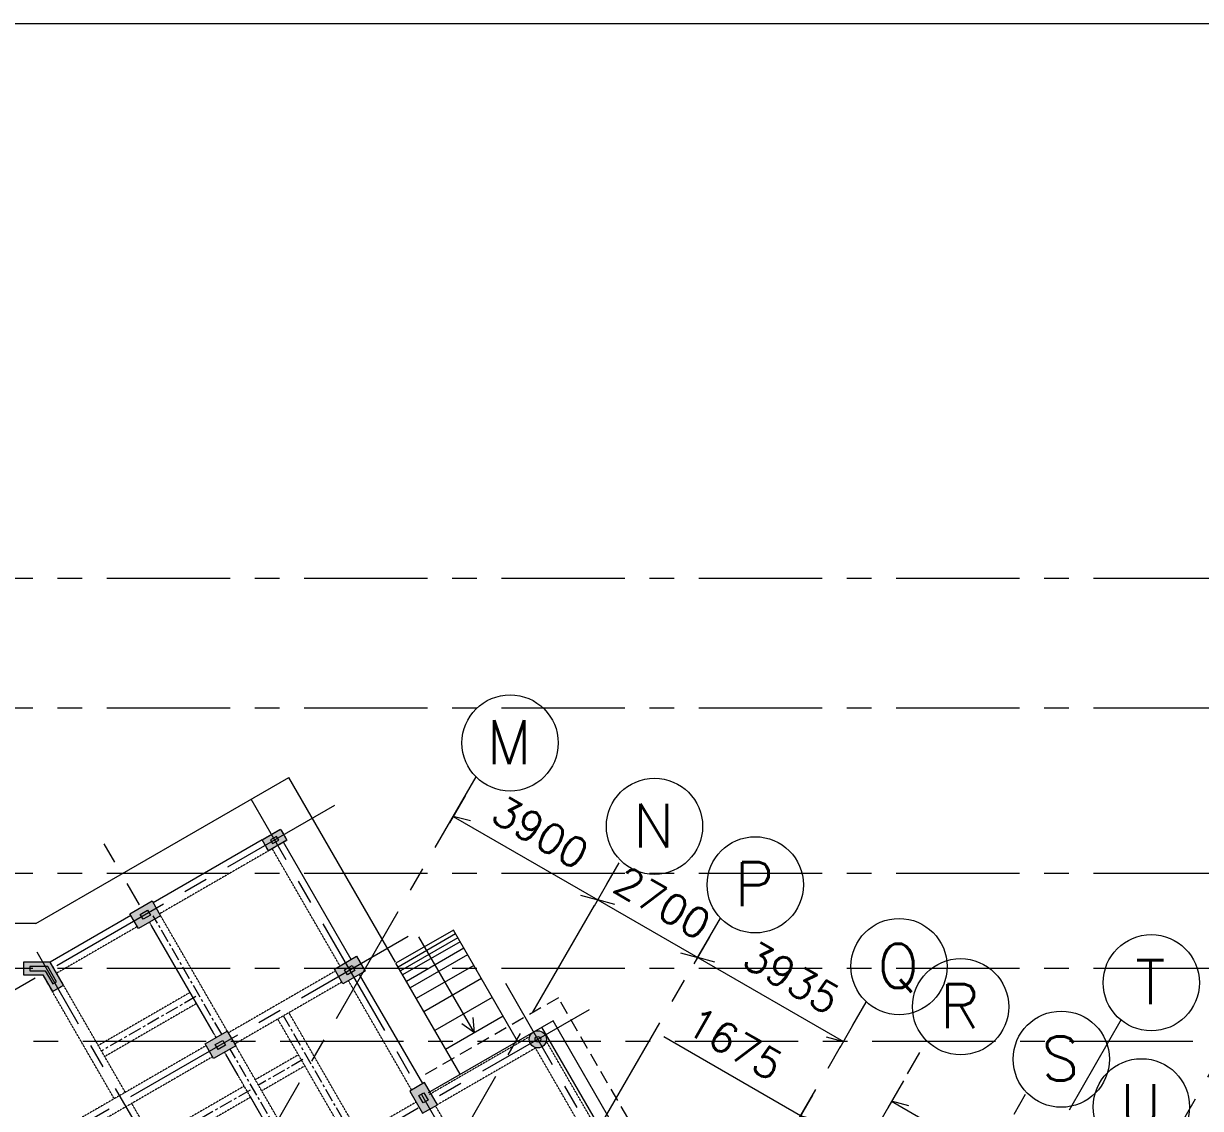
# Model space of a CAD drawing. Header units: millimetres. Extents: x 340192 to 549303, y -616317 to -538642.
# Drawn here: x 455391 to 458373, y -584065 to -581316 of the extents above; entities that cross this region are included whole.
import ezdxf
from ezdxf.enums import TextEntityAlignment as Align
from ezdxf.lldxf.tags import DXFTag

# ---------------------------------------------------------------- set-up
doc = ezdxf.new("R2010")
doc.units = ezdxf.units.MM
doc.header["$LTSCALE"] = 250
doc.header["$MEASUREMENT"] = 0
for name, pattern in [('( Center )', [2, 1.25, -0.25, 0.25, -0.25]), ('__CENTER__0', [2000, 1250, -250, 250, -250]), ('__HIDDEN__2', [375, 250, -125]), ('__HIDDEN__3', [375, 250, -125]), ('HIDDEN', [375, 250, -125]), ('HIDDENX2', [0.75, 0.5, -0.25])]:
    doc.linetypes.add(name, pattern=pattern)
doc.layers.get('DEFPOINTS').update_dxf_attribs({"lineweight": 0})
for name, color, linetype, lineweight in [('AR-PLTH-PROTCN', 5, 'Continuous', 0), ('AR-PROJ-ABV', 4, 'HIDDENX2', 0), ('CV-AB-CJ', 2, 'Continuous', 0), ('CV-CB-BEAM', 7, 'Continuous', 0), ('CV-CB-CIVIL', 70, 'Continuous', 0), ('CV-CB-COLUMN', 3, 'Continuous', 0), ('CV-CB-GRID TXT', 6, 'Continuous', 0), ('CV-CB-REINFORCEMENT', 6, 'Continuous', 0), ('CV-CB-SHADE', 25, 'Continuous', 0), ('CV-COL', 3, 'Continuous', 0), ('CV-GRID_LINE', 8, 'CENTER', 0), ('CV-GRID_NO', 6, 'Continuous', 0), ('CV-MISC', 3, 'Continuous', 0)]:
    doc.layers.add(name, color=color, linetype=linetype, lineweight=lineweight)
doc.styles.add('ROMANS_0', font='romans.shx')
doc.styles.add('Style-romans', font='romans.shx')
tags = doc.linetypes.add('CENTER', pattern=[2, 1.25, -0.25, 0.25, -0.25]).pattern_tags.tags
tags[10:11] = [DXFTag(74, 4), DXFTag(75, 0), DXFTag(340, '0'), DXFTag(46, 1.0), DXFTag(50, 0.0), DXFTag(44, 0.0), DXFTag(45, 0.0)]
tags[8:9] = [DXFTag(74, 4), DXFTag(75, 0), DXFTag(340, '0'), DXFTag(46, 1.0), DXFTag(50, 0.0), DXFTag(44, 0.0), DXFTag(45, 0.0)]
tags[6:7] = [DXFTag(74, 4), DXFTag(75, 0), DXFTag(340, '0'), DXFTag(46, 1.0), DXFTag(50, 0.0), DXFTag(44, 0.0), DXFTag(45, 0.0)]
tags[4:5] = [DXFTag(74, 4), DXFTag(75, 0), DXFTag(340, '0'), DXFTag(46, 1.0), DXFTag(50, 0.0), DXFTag(44, 0.0), DXFTag(45, 0.0)]
doc.dimstyles.new('.15', dxfattribs={"dimtxt": 75, "dimasz": 0.00015, "dimexe": 18.75, "dimexo": 18.75, "dimgap": 37.5, "dimtad": 1, "dimdec": 0, "dimlfac": 9.227778, "dimzin": 0, "dimdsep": 46, "dimtxsty": 'ROMANS_0', "dimblk": 'TICK', "dimcen": 60, "dimclrd": 2, "dimclre": 2, "dimclrt": 3, "dimadec": 0, "dimazin": 0, "dimtfac": 1, "dimtdec": 0, "dimtofl": 0, "dimtmove": 0, "dimatfit": 3, "dimldrblk": 'TICK', "dimfxl": 1, "dimtolj": 1, "dimtzin": 0, "dimlwd": -1, "dimlwe": -1, "dimarcsym": 0})

# ---------------------------------------------------------------- blocks, each defined once
blk = doc.blocks.new('TICK')
at = {"color": 3}
blk.add_line((-289777.747, -77645.713), (0, 0), dxfattribs=at)
blk = doc.blocks.new('*D248')
at = {"layer": 'CV-CB-SHADE', "color": 2, "transparency": 16777216}
for p, q in [((456509.9, -583272.4), (456470.4, -583340.9)), ((456875.8, -583483.7), (456836.3, -583552.1))]:
    blk.add_line(p, q, dxfattribs=at)
at = {"layer": 'CV-CB-SHADE', "color": 0, "transparency": 16777216}
blk.add_line((456479.8, -583324.6), (456845.7, -583535.9), dxfattribs=at)
at = {"layer": 'DEFPOINTS', "color": 0, "transparency": 16777216}
for p in [(456519.3, -583256.2), (456885.2, -583467.4), (456845.7, -583535.9)]:
    blk.add_point(p, dxfattribs=at)
at = {"layer": 'CV-CB-SHADE', "color": 0, "transparency": 16777216, "xscale": 0.00015, "yscale": 0.00015, "zscale": 0.00015}
for p, rotation in [((456479.8, -583324.6), 149.9999999999387), ((456845.7, -583535.9), 329.9999999999387)]:
    blk.add_blockref('TICK', p, dxfattribs=dict(at, rotation=rotation))
at = {"layer": 'CV-CB-SHADE', "color": 3, "transparency": 16777216, "insert": (456700.2, -583365.3), "char_height": 75, "attachment_point": 5, "rotation": 330, "style": 'ROMANS_0'}
blk.add_mtext('\\A1;3900', dxfattribs=at)
blk = doc.blocks.new('*D249')
at = {"layer": 'CV-CB-SHADE', "color": 2, "transparency": 16777216}
for p, q in [((456875.8, -583483.7), (456836.3, -583552.1)), ((457129.1, -583629.9), (457089.6, -583698.4))]:
    blk.add_line(p, q, dxfattribs=at)
at = {"layer": 'CV-CB-SHADE', "color": 0, "transparency": 16777216}
blk.add_line((456845.7, -583535.9), (457099, -583682.1), dxfattribs=at)
at = {"layer": 'DEFPOINTS', "color": 0, "transparency": 16777216}
for p in [(456885.2, -583467.4), (457138.5, -583613.7), (457099, -583682.1)]:
    blk.add_point(p, dxfattribs=at)
at = {"layer": 'CV-CB-SHADE', "color": 0, "transparency": 16777216, "xscale": 0.00015, "yscale": 0.00015, "zscale": 0.00015}
for p, rotation in [((456845.7, -583535.9), 150.0000000016221), ((457099, -583682.1), 330.000000001622)]:
    blk.add_blockref('TICK', p, dxfattribs=dict(at, rotation=rotation))
at = {"layer": 'CV-CB-SHADE', "color": 3, "transparency": 16777216, "insert": (457009.9, -583544), "char_height": 75, "attachment_point": 5, "rotation": 330, "style": 'ROMANS_0'}
blk.add_mtext('\\A1;2700', dxfattribs=at)
blk = doc.blocks.new('*D250')
at = {"layer": 'CV-CB-SHADE', "color": 2, "transparency": 16777216}
for p, q in [((457129.1, -583629.9), (457089.6, -583698.4)), ((457498.3, -583843.1), (457458.8, -583911.5))]:
    blk.add_line(p, q, dxfattribs=at)
at = {"layer": 'CV-CB-SHADE', "color": 0, "transparency": 16777216}
blk.add_line((457099, -583682.1), (457468.2, -583895.3), dxfattribs=at)
at = {"layer": 'DEFPOINTS', "color": 0, "transparency": 16777216}
for p in [(457138.5, -583613.7), (457507.7, -583826.8), (457468.2, -583895.3)]:
    blk.add_point(p, dxfattribs=at)
at = {"layer": 'CV-CB-SHADE', "color": 0, "transparency": 16777216, "xscale": 0.00015, "yscale": 0.00015, "zscale": 0.00015}
for p, rotation in [((457099, -583682.1), 150.0000000016221), ((457468.2, -583895.3), 330.000000001622)]:
    blk.add_blockref('TICK', p, dxfattribs=dict(at, rotation=rotation))
at = {"layer": 'CV-CB-SHADE', "color": 3, "transparency": 16777216, "insert": (457337.2, -583733), "char_height": 75, "attachment_point": 5, "rotation": 330, "style": 'ROMANS_0'}
blk.add_mtext('\\A1;3935', dxfattribs=at)
blk = doc.blocks.new('*D251')
at = {"layer": 'CV-CB-SHADE', "color": 0, "transparency": 16777216}
for p, q in [((457359.5, -584083.4), (457013.1, -583883.4)), ((457516.7, -584174.2), (457359.5, -584083.4))]:
    blk.add_line(p, q, dxfattribs=at)
at = {"layer": 'CV-CB-SHADE', "color": 2, "transparency": 16777216}
for p, q in [((457389.7, -584031.2), (457350.2, -584099.7)), ((457546.8, -584122), (457507.3, -584190.4))]:
    blk.add_line(p, q, dxfattribs=at)
at = {"layer": 'DEFPOINTS', "color": 0, "transparency": 16777216}
for p in [(457399.1, -584015), (457556.2, -584105.7), (457516.7, -584174.2)]:
    blk.add_point(p, dxfattribs=at)
at = {"layer": 'CV-CB-SHADE', "color": 0, "transparency": 16777216, "xscale": 0.00015, "yscale": 0.00015, "zscale": 0.00015}
for p, rotation in [((457359.5, -584083.4), 150.0000000016221), ((457516.7, -584174.2), 330.000000001622)]:
    blk.add_blockref('TICK', p, dxfattribs=dict(at, rotation=rotation))
at = {"layer": 'CV-CB-SHADE', "color": 3, "transparency": 16777216, "insert": (457192.9, -583900.6), "char_height": 75, "attachment_point": 5, "rotation": 330, "style": 'ROMANS_0'}
blk.add_mtext('\\A1;1675', dxfattribs=at)
blk = doc.blocks.new('*D252')
at = {"layer": 'CV-CB-SHADE', "color": 2, "transparency": 16777216}
for p, q in [((457620.5, -583994.4), (457580.9, -584062.9)), ((457867.2, -584136.9), (457827.7, -584205.3))]:
    blk.add_line(p, q, dxfattribs=at)
at = {"layer": 'CV-CB-SHADE', "color": 0, "transparency": 16777216}
for p, q in [((457590.3, -584046.6), (457837.1, -584189.1)), ((457837.1, -584189.1), (458130.9, -584358.7))]:
    blk.add_line(p, q, dxfattribs=at)
at = {"layer": 'DEFPOINTS', "color": 0, "transparency": 16777216}
for p in [(457629.8, -583978.2), (457876.6, -584120.7), (457837.1, -584189.1)]:
    blk.add_point(p, dxfattribs=at)
at = {"layer": 'CV-CB-SHADE', "color": 0, "transparency": 16777216, "xscale": 0.00015, "yscale": 0.00015, "zscale": 0.00015}
for p, rotation in [((457590.3, -584046.6), 150.0000000016221), ((457837.1, -584189.1), 330.000000001622)]:
    blk.add_blockref('TICK', p, dxfattribs=dict(at, rotation=rotation))
at = {"layer": 'CV-CB-SHADE', "color": 3, "transparency": 16777216, "insert": (458021.5, -584209), "char_height": 75, "attachment_point": 5, "rotation": 330, "style": 'ROMANS_0'}
blk.add_mtext('\\A1;2630', dxfattribs=at)

msp = doc.modelspace()

# ---------------------------------------------------------------- hatches: boundary and pattern name
at = {"layer": 'CV-CB-SHADE', "ltscale": 0.108333, "extrusion": (0, 0, -1)}
for points in [[(-456011.53, -583412.16), (-456058.44, -583385.07), (-456042.19, -583356.93), (-455995.28, -583384.01)], [(-455681.92, -583608.71), (-455738.22, -583576.21), (-455716.55, -583538.68), (-455660.26, -583571.18)], [(-456200.26, -583749.25), (-456256.56, -583716.75), (-456234.89, -583679.22), (-456178.6, -583711.72)], [(-455872.37, -583938.56), (-455928.66, -583906.06), (-455906.99, -583868.54), (-455850.7, -583901.04)], [(-456401.94, -584076.89), (-456439.47, -584055.23), (-456406.97, -583998.94), (-456369.44, -584020.6)]]:
    msp.add_hatch(color=25, dxfattribs=at).paths.add_polyline_path(points)
at = {"layer": 'CV-CB-SHADE', "linetype": 'Continuous', "ltscale": 0.108333, "extrusion": (0, 0, -1)}
msp.add_hatch(color=25, dxfattribs=at).paths.add_polyline_path([(-455464.05, -583768.68), (-455492.2, -583752.43), (-455458.44, -583693.96), (-455390.93, -583693.96), (-455390.93, -583726.46), (-455439.68, -583726.46)])
at = {"layer": 'CV-CB-SHADE', "linetype": 'Continuous', "ltscale": 0.000108333}
h = msp.add_hatch(color=256, dxfattribs=at)
edge = h.paths.add_edge_path()
edge.add_arc((456694.03, -583889.49), 21.67, 0, 360)

# ---------------------------------------------------------------- linework, layer by layer
at = {"layer": 'AR-PLTH-PROTCN', "color": 21, "ltscale": 0.000108333}
for p, q in [((455421.66, -583596.46, -232618.36), (456062.82, -583226.28, -232618.36)), ((456333.12, -583694.44, -232618.36), (456062.82, -583226.28, -232618.36)), ((455421.66, -583596.46, -232618.36), (455171.26, -583596.46, -232618.36))]:
    msp.add_line(p, q, dxfattribs=at)
at = {"layer": 'AR-PROJ-ABV', "linetype": '__HIDDEN__2', "ltscale": 0.000541667}
for p, q in [((456745.97, -583784.45, -232618.36), (456394.15, -583987.57, -232618.36)), ((457200.97, -584572.53, -232618.36), (456745.97, -583784.45, -232618.36))]:
    msp.add_line(p, q, dxfattribs=at)
at = {"layer": 'CV-AB-CJ', "color": 2, "ltscale": 0.108333, "elevation": -232618.36, "flags": 128}
msp.add_lwpolyline([(455452.18, -583704.79), (455407.18, -583704.79), (455407.18, -583715.62), (455445.93, -583715.62), (455465.31, -583749.19), (455474.69, -583743.77), (455452.18, -583704.79)], dxfattribs=at)
at = {"layer": 'CV-AB-CJ', "color": 2, "ltscale": 0.000135417}
msp.add_circle((456694.03, -583889.49, -232618.36), 7.22, dxfattribs=at)
at = {"layer": 'CV-AB-CJ', "color": 2, "ltscale": 0.108333}
msp.add_3dface([(456037.39, -583384.72, -232618.36), (456031.97, -583375.34, -232618.36), (456016.34, -583384.36, -232618.36), (456021.75, -583393.74, -232618.36)], dxfattribs=at)
at = {"layer": 'CV-AB-CJ', "color": 2, "ltscale": 0.000135417}
for points in [[(455705.29, -583562.16, -232618.36), (455712.43, -583574.72, -232618.36), (455693.61, -583585.44, -232618.36), (455686.46, -583572.89, -232618.36)], [(456223.36, -583702.86, -232618.36), (456230.5, -583715.42, -232618.36), (456211.68, -583726.14, -232618.36), (456204.53, -583713.58, -232618.36)], [(455895.46, -583892.18, -232618.36), (455902.6, -583904.73, -232618.36), (455883.78, -583915.45, -232618.36), (455876.63, -583902.9, -232618.36)], [(456416.12, -584043.69, -232618.36), (456403.61, -584050.91, -232618.36), (456392.78, -584032.14, -232618.36), (456405.29, -584024.92, -232618.36)]]:
    msp.add_3dface(points, dxfattribs=at)
at = {"layer": 'CV-CB-BEAM', "linetype": 'Continuous', "ltscale": 0.000108333}
for p, q in [((455995.28, -583384.01, -232618.36), (455719.26, -583543.37, -232618.36)), ((456220.82, -583687.35, -232618.36), (456049.33, -583390.33, -232618.36)), ((455662.97, -583575.87, -232618.36), (455458.44, -583693.96, -232618.36)), ((456402.27, -584001.64, -232618.36), (456242.48, -583724.88, -232618.36))]:
    msp.add_line(p, q, dxfattribs=at)
at = {"layer": 'CV-CB-BEAM', "linetype": 'HIDDEN', "ltscale": 4.33333e-07}
for p, q in [((456011.53, -583412.16, -232618.36), (455735.51, -583571.52, -232618.36)), ((456192.67, -583703.6, -232618.36), (456021.19, -583406.58, -232618.36)), ((455878.84, -583884.79, -232618.36), (455710.07, -583592.46, -232618.36)), ((455909.7, -583873.23, -232618.36), (455738.22, -583576.21, -232618.36)), ((455679.22, -583604.02, -232618.36), (455474.69, -583722.1, -232618.36)), ((456181.31, -583716.42, -232618.36), (455909.43, -583873.38, -232618.36)), ((456374.13, -584017.89, -232618.36), (456214.34, -583741.13, -232618.36)), ((455620.73, -584040.06, -232618.36), (455464.05, -583768.68, -232618.36)), ((455648.88, -584023.81, -232618.36), (455492.2, -583752.43, -232618.36)), ((455812.76, -583770.95, -232618.36), (455580.36, -583905.13, -232618.36)), ((456197.56, -583744.56, -232618.36), (455925.95, -583901.37, -232618.36)), ((455829.01, -583799.1, -232618.36), (455596.61, -583933.28, -232618.36)), ((456242.14, -584131.62, -232618.36), (456063.39, -583822.02, -232618.36)), ((456214, -584147.87, -232618.36), (456035.25, -583838.27, -232618.36)), ((456673.5, -583882.58, -232618.36), (456418.52, -584029.79, -232618.36)), ((455853.41, -583905.73, -232618.36), (455122.55, -584327.69, -232618.36)), ((456104.7, -584210.98, -232618.36), (455925.95, -583901.37, -232618.36)), ((456688.09, -583911.69, -232618.36), (456434.77, -584057.94, -232618.36)), ((457061.84, -584559.04, -232618.36), (456688.09, -583911.69, -232618.36)), ((457090.94, -584544.45, -232618.36), (456715.27, -583893.77, -232618.36)), ((455869.66, -583933.87, -232618.36), (455138.8, -584355.83, -232618.36)), ((456073.84, -584222.54, -232618.36), (455900.51, -583922.31, -232618.36)), ((456087.52, -583928.81, -232618.36), (455977.95, -583992.07, -232618.36)), ((456103.77, -583956.95, -232618.36), (455994.2, -584020.21, -232618.36)), ((455950.07, -584008.16, -232618.36), (455717.4, -584142.49, -232618.36)), ((455966.32, -584036.31, -232618.36), (455733.65, -584170.64, -232618.36)), ((455843.88, -584361.56, -232618.36), (455665.13, -584051.96, -232618.36)), ((456385.69, -584048.75, -232618.36), (456104.7, -584210.98, -232618.36)), ((456564.77, -584283.1, -232618.36), (456434.77, -584057.94, -232618.36))]:
    msp.add_line(p, q, dxfattribs=at)
at = {"layer": 'CV-CB-CIVIL', "ltscale": 0.000108333}
for p, q in [((456479.89, -583612.83, -232618.36), (456334.47, -583696.79, -232618.36)), ((456732.46, -583842.29, -232618.36), (456415.82, -584025.1, -232618.36)), ((457115.98, -584571.56, -232618.36), (456704.31, -583858.54, -232618.36))]:
    msp.add_line(p, q, dxfattribs=at)
at = {"layer": 'CV-CB-CIVIL', "linetype": 'Continuous', "ltscale": 0.000108333}
for p, q in [((456642.39, -583894.29, -232618.36), (456479.89, -583612.83, -232618.36)), ((456496.97, -583978.25, -232618.36), (456334.47, -583696.79, -232618.36))]:
    msp.add_line(p, q, dxfattribs=at)
at = {"layer": 'CV-CB-CIVIL', "color": 2, "ltscale": 0.000108333}
for p, q in [((456485.54, -583622.61, -232618.36), (456340.12, -583706.57, -232618.36)), ((456491.19, -583632.4, -232618.36), (456345.77, -583716.36, -232618.36)), ((456496.8, -583642.13, -232618.36), (456351.38, -583726.08, -232618.36)), ((456506.37, -583658.69, -232618.36), (456360.95, -583742.65, -232618.36)), ((456515.93, -583675.25, -232618.36), (456370.51, -583759.21, -232618.36)), ((456531.53, -583702.28, -232618.36), (456386.11, -583786.24, -232618.36)), ((456550.84, -583735.73, -232618.36), (456405.42, -583819.68, -232618.36)), ((456578.35, -583783.36, -232618.36), (456432.93, -583867.32, -232618.36)), ((456605.85, -583831, -232618.36), (456460.43, -583914.96, -232618.36))]:
    msp.add_line(p, q, dxfattribs=at)
at = {"layer": 'CV-CB-CIVIL', "ltscale": 0.001435}
msp.add_line((457144.12, -584555.31, -232618.36), (456732.46, -583842.29, -232618.36), dxfattribs=at)
at = {"layer": 'CV-CB-COLUMN', "color": 8, "linetype": '__CENTER__0', "ltscale": 0.000108333}
for p, q in [((455892.92, -583876.66, -232618.36), (455719.58, -583576.44, -232618.36)), ((455827.72, -583781.08, -232618.36), (455588.48, -583919.2, -232618.36)), ((456228.07, -584139.75, -232618.36), (456049.32, -583830.14, -232618.36)), ((456090.63, -584219.1, -232618.36), (455914.58, -583914.19, -232618.36)), ((456098.93, -583940.98, -232618.36), (455986.34, -584005.98, -232618.36)), ((455964.77, -584018.44, -232618.36), (455543.52, -584261.65, -232618.36))]:
    msp.add_line(p, q, dxfattribs=at)
at = {"layer": 'CV-CB-COLUMN', "color": 3, "ltscale": 0.000135417, "elevation": -232618.36, "flags": 128}
msp.add_lwpolyline([(455458.44, -583693.96), (455390.93, -583693.96), (455390.93, -583726.46), (455439.68, -583726.46), (455464.05, -583768.68), (455492.2, -583752.43), (455458.44, -583693.96)], dxfattribs=at)
at = {"layer": 'CV-CB-COLUMN', "linetype": 'Continuous', "ltscale": 0.000108333}
msp.add_circle((456694.03, -583889.49, -232618.36), 21.67, dxfattribs=at)
at = {"layer": 'CV-CB-COLUMN', "color": 3, "ltscale": 0.000135417}
msp.add_circle((456694.03, -583889.49, -232618.36), 21.67, dxfattribs=at)
for points in [[(456011.53, -583412.16, -232618.36), (455995.28, -583384.01, -232618.36), (456042.19, -583356.93, -232618.36), (456058.44, -583385.07, -232618.36)], [(455681.92, -583608.71, -232618.36), (455660.26, -583571.18, -232618.36), (455716.55, -583538.68, -232618.36), (455738.22, -583576.21, -232618.36)], [(456200.26, -583749.25, -232618.36), (456178.6, -583711.72, -232618.36), (456234.89, -583679.22, -232618.36), (456256.56, -583716.75, -232618.36)], [(455872.37, -583938.56, -232618.36), (455850.7, -583901.04, -232618.36), (455906.99, -583868.54, -232618.36), (455928.66, -583906.06, -232618.36)], [(456401.94, -584076.89, -232618.36), (456439.47, -584055.23, -232618.36), (456406.97, -583998.94, -232618.36), (456369.44, -584020.6, -232618.36)]]:
    msp.add_3dface(points, dxfattribs=at)
at = {"layer": 'CV-CB-GRID TXT', "linetype": 'Continuous', "elevation": -232618.36, "flags": 128}
msp.add_lwpolyline([(448205.55, -581315.51), (460509.52, -581315.51)], dxfattribs=at)
at = {"layer": 'CV-CB-REINFORCEMENT'}
msp.add_line((448205.55, -581315.51, -232618.36), (460316.58, -581315.51, -232618.36), dxfattribs=at)
at = {"layer": 'CV-COL', "linetype": '__HIDDEN__3', "ltscale": 0.0001625, "elevation": -232618.36, "flags": 128}
msp.add_lwpolyline([(455458.44, -583693.96), (455390.93, -583693.96), (455390.93, -583726.46), (455439.68, -583726.46), (455464.05, -583768.68), (455492.2, -583752.43), (455458.44, -583693.96)], dxfattribs=at)
at = {"layer": 'CV-COL', "linetype": '__HIDDEN__3', "ltscale": 0.0001625}
msp.add_3dface([(456011.53, -583412.16, -232618.36), (455995.28, -583384.01, -232618.36), (456042.19, -583356.93, -232618.36), (456058.44, -583385.07, -232618.36)], dxfattribs=at)
at = {"layer": 'CV-GRID_LINE', "linetype": '( Center )'}
for p, q in [((458914.12, -582721.67, -232618.36), (452741.59, -582721.67, -232618.36)), ((458914.12, -583050.46, -232618.36), (452667.46, -583050.46, -232618.36)), ((454684.27, -586434.56, -232618.36), (456537.47, -583224.72, -232618.36)), ((458306.06, -587331.59, -232618.36), (455967.6, -583281.26, -232618.36)), ((456178.58, -583296.95, -232618.36), (450811.68, -586395.53, -232618.36)), ((457872.18, -587337.34, -232618.36), (455595.56, -583394.12, -232618.36)), ((454681.14, -587284.98, -232618.36), (456903.37, -583435.97, -232618.36)), ((458914.12, -583469.17, -232618.36), (453065.79, -583469.17, -232618.36)), ((455097.08, -587149.56, -232618.36), (457156.68, -583582.22, -232618.36)), ((456365.67, -583628.74, -232618.36), (451002.12, -586725.38, -232618.36)), ((457780.56, -587748.49, -232618.36), (455425.06, -583668.64, -232618.36)), ((458914.12, -583710.21, -232618.36), (455038.29, -583710.21, -232618.36)), ((458481.53, -586985.53, -232618.36), (456612.55, -583748.35, -232618.36)), ((455492.01, -587318.09, -232618.36), (457525.86, -583795.37, -232618.36)), ((456824.06, -583814.42, -232618.36), (451243.87, -587036.14, -232618.36)), ((456540.82, -586666.09, -232618.36), (458173.21, -583838.71, -232618.36)), ((458853.72, -583895.46, -232618.36), (453134.7, -583895.46, -232618.36)), ((455442.8, -587766.25, -232618.36), (457678.94, -583893.14, -232618.36)), ((455954.12, -588207.71, -232618.36), (458423.26, -583931.02, -232618.36)), ((455650.68, -587976.02, -232618.36), (457929.75, -584028.56, -232618.36))]:
    msp.add_line(p, q, dxfattribs=at)
at = {"layer": 'CV-GRID_NO', "ltscale": 0.000216667}
for centre in [(456623.65, -583138.55, -232618.36), (456989.55, -583349.8, -232618.36), (457244.85, -583498.05, -232618.36), (457609.13, -583705.21, -232618.36), (458248.23, -583746.1, -232618.36), (457765.12, -583806.96, -232618.36), (458020.21, -583939.93, -232618.36), (458223.28, -584060.47, -232618.36)]:
    msp.add_circle(centre, 121.88, dxfattribs=at)
at = {"layer": 'CV-MISC', "ltscale": 0.000180556}
for q in [(456392.88, -583630.03, -232618.36), (456501.11, -583850.54, -232618.36), (456529.72, -583834.02, -232618.36)]:
    msp.add_line((456533.14, -583872.98, -232618.36), q, dxfattribs=at)

# ---------------------------------------------------------------- texts
at = {"layer": 'CV-GRID_NO', "style": 'Style-romans'}
for s, p in [('M', (456621.4, -583136.88, -232618.36)), ('N', (456987.3, -583348.13, -232618.36)), ('P', (457242.6, -583496.38, -232618.36)), ('Q', (457606.88, -583703.54, -232618.36)), ('T', (458245.98, -583744.43, -232618.36)), ('R', (457762.87, -583805.29, -232618.36)), ('S', (458017.96, -583938.26, -232618.36)), ('U', (458221.03, -584058.81, -232618.36))]:
    msp.add_text(s, height=111.43, dxfattribs=at).set_placement(p, align=Align.MIDDLE_CENTER)

# ---------------------------------------------------------------- dimensions: what is measured, and where the dimension line sits
at = {"layer": 'CV-CB-SHADE', "color": 2}
for base, p1, p2, picture, middle in [((456845.69, -583535.87, -232618.36), (456519.31, -583256.18, -232618.36), (456885.21, -583467.43, -232618.36), '*D248', (456662.75, -583430.24, -232618.36)), ((457099.01, -583682.12, -232618.36), (456885.21, -583467.43, -232618.36), (457138.52, -583613.68, -232618.36), '*D249', (456972.35, -583608.99, -232618.36)), ((457468.19, -583895.26, -232618.36), (457138.52, -583613.68, -232618.36), (457507.7, -583826.82, -232618.36), '*D250', (457299.71, -583798, -232618.36)), ((457516.69, -584174.17, -232618.36), (457399.05, -584015.01, -232618.36), (457556.2, -584105.74, -232618.36), '*D251', (457155.4, -583965.59, -232618.36)), ((457837.06, -584189.1, -232618.36), (457629.83, -583978.21, -232618.36), (457876.58, -584120.66, -232618.36), '*D252', (457983.98, -584273.93, -232618.36))]:
    dim = msp.add_linear_dim(base=base, p1=p1, p2=p2, angle=330, dimstyle='.15', override={"dimtxt": 75, "dimasz": 0.00015, "dimexe": 18.75, "dimexo": 18.75, "dimgap": 37.5, "dimlfac": 9.230769, "dimblk": 'TICK', "dimcen": 60, "dimdle": 0, "dimclrd": 0, "dimclre": 2, "dimclrt": 3, "dimlwe": 65535}, dxfattribs=at)
    dim.commit()
    dim.dimension.update_dxf_attribs({"geometry": picture, "text_midpoint": middle, "dimtype": 160})

doc.saveas('drawing.dxf')
